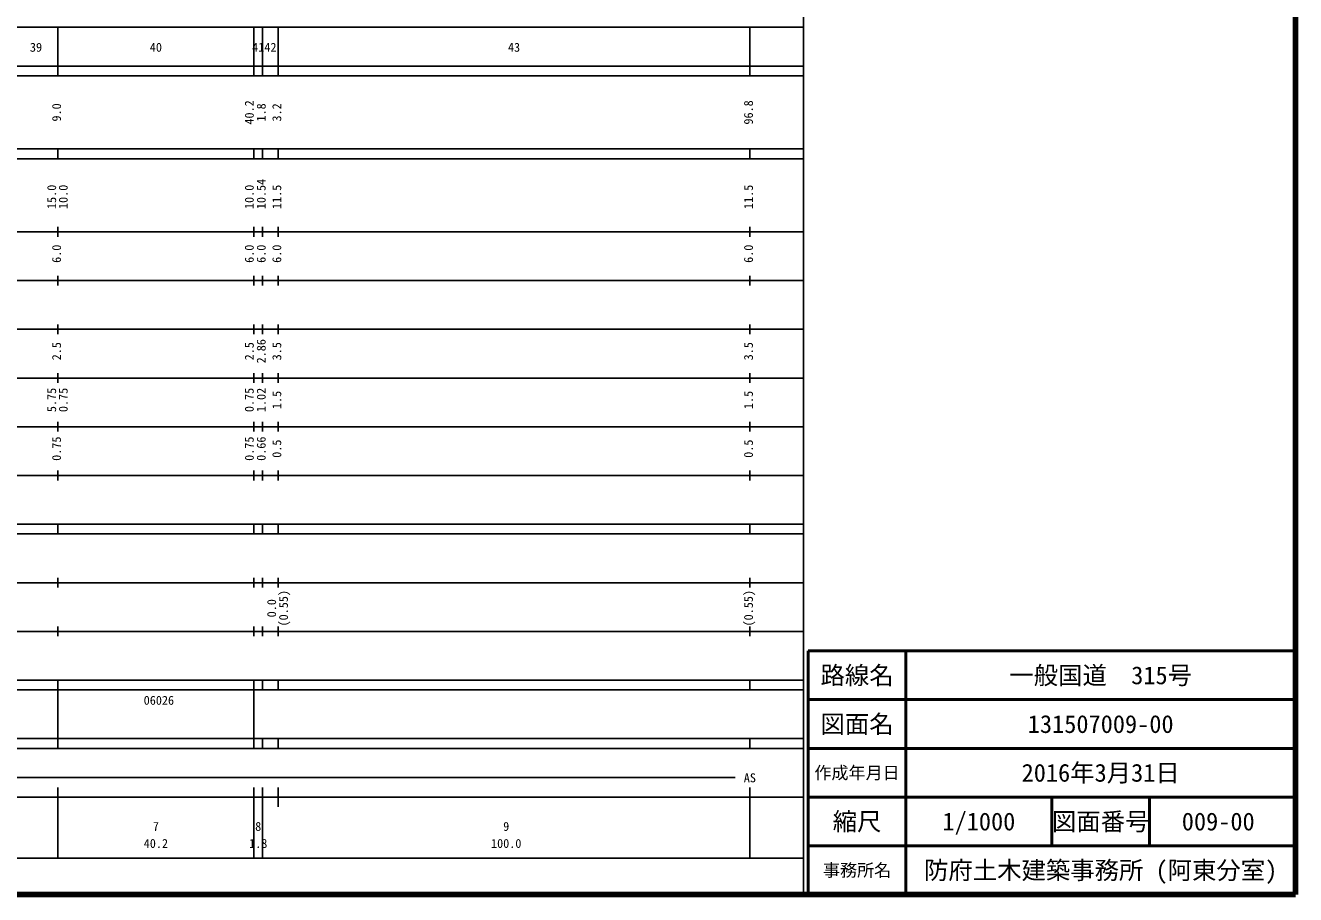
# Model space of a CAD drawing. Units: millimetres on the paper, enlarged 1000 times. Extents: x 40000 to 680000, y 20000 to 380000.
# Drawn here: x 419324 to 680000, y 20000 to 198357 of the extents above; entities that cross this region are included whole.
import ezdxf
from ezdxf.enums import TextEntityAlignment as Align

# ---------------------------------------------------------------- set-up
doc = ezdxf.new("R2010")
doc.units = ezdxf.units.MM
doc.header["$LTSCALE"] = 1000
for name, color, linetype, lineweight in [('M-TTL', 2, 'Continuous', 140), ('M-TTL-BAND', 7, 'Continuous', 25), ('M-TTL-FRAM', 2, 'Continuous', 50), ('M-TTL-LINE', 7, 'Continuous', 50)]:
    doc.layers.add(name, color=color, linetype=linetype, lineweight=lineweight)
doc.layers.add('M-TTL-TXT', color=7, linetype='Continuous')
doc.styles.add('ＭＳ ゴシック', font='')
doc.styles.get('ＭＳ ゴシック').set_extended_font_data('MS Gothic')

msp = doc.modelspace()

# ---------------------------------------------------------------- linework, layer by layer
at = {"layer": 'M-TTL'}
for p, q in [((680000, 20000), (680000, 380000)), ((40000, 20000), (680000, 20000))]:
    msp.add_line(p, q, dxfattribs=at)
at = {"layer": 'M-TTL-BAND'}
for p, q in [((579000, 20000), (579000, 370000)), ((68000, 198000), (579000, 198000)), ((426000, 188000), (426000, 198000)), ((466200, 188000), (466200, 198000)), ((468000, 188000), (468000, 198000)), ((471200, 188000), (471200, 198000)), ((568000, 188000), (568000, 198000)), ((40000, 190000), (579000, 190000)), ((40000, 188000), (579000, 188000)), ((40000, 173000), (579000, 173000)), ((426000, 171000), (426000, 173000)), ((466200, 171000), (466200, 173000)), ((468000, 171000), (468000, 173000)), ((471200, 171000), (471200, 173000)), ((568000, 171000), (568000, 173000)), ((40000, 171000), (579000, 171000)), ((426000, 155000), (426000, 157000)), ((466200, 155000), (466200, 157000)), ((468000, 155000), (468000, 157000)), ((471200, 155000), (471200, 157000)), ((568000, 155000), (568000, 157000)), ((40000, 156000), (579000, 156000)), ((46000, 146000), (579000, 146000)), ((426000, 145000), (426000, 147000)), ((466200, 145000), (466200, 147000)), ((468000, 145000), (468000, 147000)), ((471200, 145000), (471200, 147000)), ((568000, 145000), (568000, 147000)), ((52000, 136000), (579000, 136000)), ((426000, 135000), (426000, 137000)), ((466200, 135000), (466200, 137000)), ((468000, 135000), (468000, 137000)), ((471200, 135000), (471200, 137000)), ((568000, 135000), (568000, 137000)), ((46000, 126000), (579000, 126000)), ((426000, 125000), (426000, 127000)), ((466200, 125000), (466200, 127000)), ((468000, 125000), (468000, 127000)), ((471200, 125000), (471200, 127000)), ((568000, 125000), (568000, 127000)), ((52000, 116000), (579000, 116000)), ((426000, 115000), (426000, 117000)), ((466200, 115000), (466200, 117000)), ((468000, 115000), (468000, 117000)), ((471200, 115000), (471200, 117000)), ((568000, 115000), (568000, 117000)), ((426000, 105000), (426000, 107000)), ((466200, 105000), (466200, 107000)), ((468000, 105000), (468000, 107000)), ((471200, 105000), (471200, 107000)), ((568000, 105000), (568000, 107000)), ((46000, 106000), (579000, 106000)), ((40000, 96000), (579000, 96000)), ((40000, 94000), (579000, 94000)), ((426000, 94000), (426000, 96000)), ((466200, 94000), (466200, 96000)), ((468000, 94000), (468000, 96000)), ((471200, 94000), (471200, 96000)), ((568000, 94000), (568000, 96000)), ((49000, 84000), (579000, 84000)), ((426000, 83000), (426000, 85000)), ((466200, 83000), (466200, 85000)), ((468000, 83000), (468000, 85000)), ((471200, 83000), (471200, 85000)), ((568000, 83000), (568000, 85000)), ((40000, 74000), (579000, 74000)), ((426000, 73000), (426000, 75000)), ((466200, 73000), (466200, 75000)), ((468000, 73000), (468000, 75000)), ((471200, 73000), (471200, 75000)), ((568000, 73000), (568000, 75000)), ((40000, 64000), (579000, 64000)), ((426000, 62000), (426000, 64000)), ((466200, 62000), (466200, 64000)), ((468000, 62000), (468000, 64000)), ((471200, 62000), (471200, 64000)), ((568000, 62000), (568000, 64000)), ((40000, 62000), (579000, 62000)), ((426000, 52000), (426000, 62000)), ((466200, 52000), (466200, 62000)), ((40000, 52000), (579000, 52000)), ((40000, 50000), (579000, 50000)), ((426000, 50000), (426000, 52000)), ((466200, 50000), (466200, 52000)), ((468000, 50000), (468000, 52000)), ((471200, 50000), (471200, 52000)), ((568000, 50000), (568000, 52000)), ((71000, 44000), (565000, 44000)), ((426000, 27500), (426000, 42000)), ((466200, 27500), (466200, 42000)), ((468000, 27500), (468000, 42000)), ((471200, 38000), (471200, 42000)), ((568000, 27500), (568000, 42000)), ((40000, 40000), (579000, 40000)), ((68000, 27500), (579000, 27500))]:
    msp.add_line(p, q, dxfattribs=at)
at = {"layer": 'M-TTL-FRAM'}
for p, q in [((680000, 70000), (580000, 70000)), ((580000, 70000), (580000, 20000))]:
    msp.add_line(p, q, dxfattribs=at)
at = {"layer": 'M-TTL-LINE'}
for p, q in [((600000, 70000), (600000, 20000)), ((680000, 60000), (580000, 60000)), ((680000, 50000), (580000, 50000)), ((680000, 40000), (580000, 40000)), ((630000, 40000), (630000, 30000)), ((650000, 40000), (650000, 30000)), ((680000, 30000), (580000, 30000))]:
    msp.add_line(p, q, dxfattribs=at)

# ---------------------------------------------------------------- texts
at = {"layer": 'M-TTL-BAND', "style": 'ＭＳ ゴシック'}
for s, p in [('39', (421500, 192405)), ('40', (446100, 192405)), ('41', (467100, 192405)), ('42', (469600, 192405)), ('43', (519600, 192405)), ('AS', (568000, 42500)), ('7', (446100, 32523)), ('8', (467100, 32523)), ('9', (518000, 32523)), ('40.2', (446100, 29033)), ('1.8', (467100, 29033)), ('100.0', (518000, 29033))]:
    msp.add_text(s, height=1833, dxfattribs=at).set_placement(p, align=Align.BOTTOM_CENTER)
for s, p in [('40.2', (466733, 180500)), ('96.8', (569178, 180500)), ('9.0', (427178, 180500)), ('1.8', (469178, 180500)), ('3.2', (472378, 180500)), ('15.0', (426178, 163174)), ('10.0', (428548, 163174)), ('10.0', (466733, 163174)), ('10.54', (469178, 163762)), ('11.5', (472378, 163174)), ('11.5', (569178, 163174)), ('6.0', (427178, 151500)), ('6.0', (466733, 151500)), ('6.0', (469178, 151500)), ('6.0', (472378, 151500)), ('6.0', (569178, 151500)), ('2.5', (427178, 131500)), ('2.5', (466733, 131500)), ('2.86', (469178, 131500)), ('3.5', (472378, 131500)), ('3.5', (569178, 131500)), ('5.75', (426178, 121500)), ('0.75', (428548, 121500)), ('0.75', (466733, 121500)), ('1.02', (469178, 121500)), ('1.5', (472378, 121500)), ('1.5', (569178, 121500)), ('0.75', (427178, 111500)), ('0.75', (466733, 111500)), ('0.66', (469178, 111500)), ('0.5', (472378, 111500)), ('0.5', (569178, 111500)), ('(0.55)', (473748, 78764)), ('(0.55)', (569178, 78764)), ('0.0', (471313, 78764))]:
    msp.add_text(s, height=1833, rotation=90, dxfattribs=at).set_placement(p, align=Align.BOTTOM_CENTER)
msp.add_text('06026', height=1833, dxfattribs=at).set_placement((443600, 58405), align=Align.BOTTOM_LEFT)
at = {"layer": 'M-TTL-TXT', "style": 'ＭＳ ゴシック'}
for s, height, p in [('路線名', 3666, (590000, 65000)), ('路線名', 3666, (590000, 65000)), ('一般国道\u3000315号', 3666, (640000, 65000)), ('図面名', 3666, (590000, 55000)), ('図面名', 3666, (590000, 55000)), ('131507009-00', 3666, (640000, 55000)), ('2016年3月31日', 3666, (640000, 45000)), ('作成年月日', 2566, (590000, 45000)), ('作成年月日', 2566, (590000, 45000)), ('縮尺', 3666, (590000, 35000)), ('縮尺', 3666, (590000, 35000)), ('1/1000', 3666, (615000, 35000)), ('図面番号', 3666, (640000, 35000)), ('図面番号', 3666, (640000, 35000)), ('009-00', 3666, (664125, 35000)), ('事務所名', 2566, (590000, 25000)), ('事務所名', 2566, (590000, 25000)), ('防府土木建築事務所 (阿東分室)', 3666, (640000, 25000))]:
    msp.add_text(s, height=height, dxfattribs=at).set_placement(p, align=Align.MIDDLE_CENTER)

doc.saveas('drawing.dxf')
